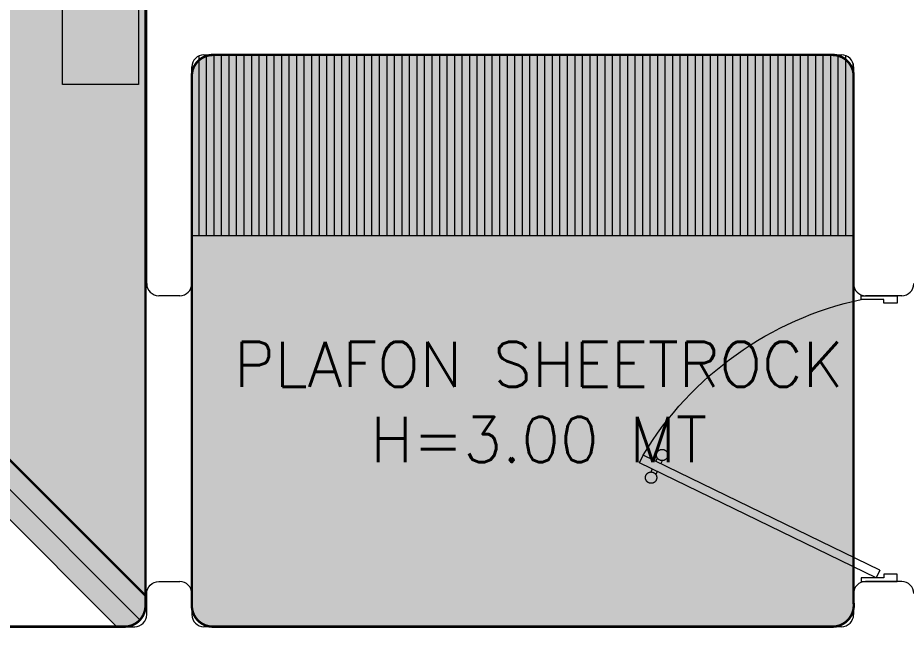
# Model space of a CAD drawing. Header units: metres. Extents: x 8 to 2416, y -346 to 476.
# Drawn here: x 212.283 to 215.237, y -101.456 to -99.427 of the extents above; entities that cross this region are included whole.
import ezdxf

# ---------------------------------------------------------------- set-up
doc = ezdxf.new("R2010")
doc.units = ezdxf.units.M
doc.linetypes.add('0', pattern=[0])
doc.layers.get('0').update_dxf_attribs({"color": 250, "linetype": '0', "lineweight": 20})
for name, color, linetype, lineweight in [('A-DOOR', 35, 'Continuous', 5), ('A-WALL', 250, 'Continuous', 20), ('baños', 140, 'Continuous', 0), ('closets', 253, 'Continuous', 0), ('MOBILIARIOS', 252, 'Continuous', 0), ('PLAFON', 253, 'Continuous', 5), ('PLAFON-MADERA', 33, 'Continuous', 5), ('textos', 7, 'Continuous', 0)]:
    doc.layers.add(name, color=color, linetype=linetype, lineweight=lineweight)
doc.styles.get("Standard").update_dxf_attribs({"font": 'arial.ttf', "height": 0.1875})

# ---------------------------------------------------------------- blocks, each defined once
blk = doc.blocks.new('A$C58f5b6b7')
at = {"layer": 'MOBILIARIOS'}
for points in [[(0, 0.2526), (2, 0.2526), (2, 0), (0, 0)], [(0.382, 0.1596), (0.382, 0.1691), (1.618, 0.1691), (1.618, 0.1596)]]:
    blk.add_lwpolyline(points, close=True, dxfattribs=at)
for points in [[(1.6059, 0.1595), (1.5823, 0.1372), (1, 0.1372), (0.4177, 0.1372), (0.3941, 0.1595)], [(1.5823, 0.1372), (1.54, 0.0973), (0.46, 0.0973), (0.4177, 0.1372)]]:
    blk.add_lwpolyline(points, dxfattribs=at)
for points, degree in [([(0.4512, 0.2382, -0.0047), (0.4469, 0.2461, -0.0047), (0.4415, 0.2461, -0.0047), (0.4325, 0.2461, -0.0047), (0.4368, 0.237, -0.0047)], 3), ([(0.4368, 0.237, -0.0047), (0.4526, 0.2031, -0.0047), (0.4683, 0.1691, -0.0047)], 2), ([(0.4885, 0.1691, -0.0047), (0.4698, 0.2037, -0.0047), (0.4512, 0.2382, -0.0047)], 2), ([(1.5115, 0.1691, -0.0047), (1.5302, 0.2037, -0.0047), (1.5488, 0.2382, -0.0047)], 2), ([(1.5632, 0.237, -0.0047), (1.5474, 0.2031, -0.0047), (1.5317, 0.1691, -0.0047)], 2), ([(1.5488, 0.2382, -0.0047), (1.5531, 0.2461, -0.0047), (1.5585, 0.2461, -0.0047), (1.5675, 0.2461, -0.0047), (1.5632, 0.237, -0.0047)], 3), ([(0.4368, 0.0172, -0.0047), (0.4554, 0.0572, -0.0047), (0.474, 0.0973, -0.0047)], 2), ([(0.4951, 0.0973, -0.0047), (0.4731, 0.0566, -0.0047), (0.4512, 0.016, -0.0047)], 2), ([(1.5049, 0.0973), (1.5269, 0.0566), (1.5488, 0.016)], 2), ([(1.5632, 0.0172), (1.5446, 0.0572), (1.526, 0.0973)], 2)]:
    blk.add_open_spline(points, degree=degree, dxfattribs=at)
for points in [[(0.4512, 0.016, -0.0047), (0.4469, 0.0081, -0.0047), (0.4415, 0.0081, -0.0047), (0.4325, 0.0081, -0.0047), (0.4368, 0.0172, -0.0047)], [(1.5488, 0.016), (1.5531, 0.0081), (1.5585, 0.0081), (1.5675, 0.0081), (1.5632, 0.0172)]]:
    blk.add_open_spline(points, degree=3, knots=[-0.08544201, -0.08544201, -0.08544201, -0.08544201, -0.04272101, 0, 0, 0, 0], dxfattribs=at)
blk = doc.blocks.new('puerta 1.00')
at = {"layer": 'A-DOOR'}
for p, q in [((-0.15, -0.0125), (-0.9369, -0.3949)), ((-0.1376, -0.038), (-0.15, -0.0125)), ((-0.1376, -0.038), (-0.9245, -0.4204)), ((-0.8946, -0.3743), (-0.8996, -0.3641)), ((-0.8777, -0.3661), (-0.8826, -0.3559)), ((-0.9369, -0.3949), (-0.9245, -0.4204)), ((-0.8822, -0.3998), (-0.8772, -0.4101)), ((-0.8653, -0.3916), (-0.8603, -0.4018))]:
    blk.add_line(p, q, dxfattribs=at)
for points in [[(-0.08, 0), (-0.08, -0.025), (-0.125, -0.025), (-0.125, -0.0125), (-0.2, -0.0125), (-0.2, 0), (-0.08, 0)], [(-0.08, -0.95), (-0.08, -0.925), (-0.125, -0.925), (-0.125, -0.9375), (-0.2, -0.9375), (-0.2, -0.95), (-0.08, -0.95)]]:
    blk.add_lwpolyline(points, dxfattribs=at)
blk.add_arc((0.0366, 0.1602), 1.1229, 211.1336, 257.8343, dxfattribs=at)
for points in [[(-0.8982, -0.3642), (-0.9033, -0.3642), (-0.912, -0.3591), (-0.917, -0.3504), (-0.917, -0.3403), (-0.912, -0.3316), (-0.9033, -0.3265), (-0.8932, -0.3265), (-0.8844, -0.3316), (-0.8794, -0.3403), (-0.8794, -0.3504), (-0.8844, -0.3591), (-0.8932, -0.3642), (-0.8982, -0.3642)], [(-0.8617, -0.4394), (-0.8667, -0.4394), (-0.8754, -0.4344), (-0.8805, -0.4256), (-0.8805, -0.4156), (-0.8754, -0.4068), (-0.8667, -0.4018), (-0.8566, -0.4018), (-0.8479, -0.4068), (-0.8428, -0.4156), (-0.8428, -0.4257), (-0.8479, -0.4344), (-0.8566, -0.4394), (-0.8617, -0.4394)]]:
    blk.add_open_spline(points, degree=2, dxfattribs=at)
blk = doc.blocks.new('PL BASE 2N NASAS 09')
at = {"layer": 'closets'}
h = blk.add_hatch(dxfattribs=at)
h.set_pattern_fill('LINE', color=256, scale=0.2, angle=90)
h.set_pattern_definition([(90, (-797.039285, 240.560376), (-0.025, 2e-18), [])])
edge = h.paths.add_edge_path()
edge.add_arc((165.0575, -9.1517), 0.04, 360, 450)
edge.add_line((165.0575, -9.1117), (162.9375, -9.1117))
edge.add_arc((162.9375, -9.1517), 0.04, 90, 180)
edge.add_line((162.8975, -9.1517), (162.8981, -9.7117))
edge.add_line((162.8981, -9.7117), (165.0981, -9.7117))
edge.add_line((165.0981, -9.7117), (165.0975, -9.1517))
at = {"layer": 'A-WALL'}
for p, q in [((162.7475, -9.8717), (162.7475, -6.5017)), ((162.9375, -9.1117), (165.0575, -9.1117)), ((162.8975, -9.8717), (162.8975, -9.1517)), ((165.0975, -9.1517), (165.0975, -9.8417)), ((165.0975, -9.7135), (165.0975, -9.8717)), ((162.8575, -9.9117), (162.7875, -9.9117)), ((165.2575, -9.9117), (165.1375, -9.9117)), ((165.2575, -10.8618), (165.1375, -10.8618)), ((162.8975, -10.9018), (162.8975, -10.9717)), ((165.0975, -10.9018), (165.0975, -10.9717)), ((165.0575, -11.0117), (162.9375, -11.0117))]:
    blk.add_line(p, q, dxfattribs=at)
blk.add_lwpolyline([(165.2281, -11.2118), (162.0878, -11.2117, -0.414212), (162.0478, -11.1717), (162.0478, -11.0517, -0.414226), (162.0878, -11.0117), (162.7075, -11.0117, 0.414226), (162.7475, -10.9717), (162.7475, -10.9018, -0.414214), (162.7875, -10.8618), (162.8575, -10.8618)], format="xyb", dxfattribs=at)
for centre, start, end in [((162.9375, -9.1517), 90, 180), ((165.0575, -9.1517), 0, 90), ((162.7875, -9.8717), 180, 270), ((162.8575, -9.8717), 270, 0), ((165.1375, -9.8717), 180, 270), ((165.2575, -9.8717), 270, 0), ((162.8575, -10.9018), 360, 90), ((165.1375, -10.9018), 90, 180), ((165.2575, -10.9018), 360, 90), ((162.9375, -10.9717), 180, 270), ((165.0575, -10.9717), 270, 360)]:
    blk.add_arc(centre, 0.04, start, end, dxfattribs=at)
at = {"layer": 'closets'}
blk.add_line((162.8975, -9.7117), (165.0981, -9.7117), dxfattribs=at)
at = {"layer": 'A-DOOR', "xscale": -1, "rotation": 180}
blk.add_blockref('puerta 1.00', (165.3225, -10.8618), dxfattribs=at)
at = {"layer": 'baños', "linetype": 'Continuous', "flags": 8}
for tag, p in [('MODELNUMBER', (167.1329, -5.6306, 0)), ('TRADENAME', (167.1329, -5.6307, 0)), ('PRODUCT', (167.1329, -5.6307, 0)), ('MATERIAL', (167.1329, -5.6307, 0)), ('MODELNUMBER', (168.3076, -5.6306, 0)), ('TRADENAME', (168.3076, -5.6307, 0)), ('PRODUCT', (168.3076, -5.6307, 0)), ('MATERIAL', (168.3076, -5.6307, 0))]:
    blk.add_attdef(tag, p, '', height=0.0000254, rotation=180.0001, dxfattribs=at)
blk = doc.blocks.new('PL MUEBLES 2N NASAS 09')
blk.add_blockref('PL BASE 2N NASAS 09', (49.9143, 62.717))
at = {"layer": 'MOBILIARIOS', "rotation": 90.00000000000001}
blk.add_blockref('A$C58f5b6b7', (212.6348, 53.5073, 0.0047), dxfattribs=at)

msp = doc.modelspace()

# ---------------------------------------------------------------- hatches: boundary and pattern name
at = {"layer": 'PLAFON', "transparency": 33554477}
h = msp.add_hatch(color=256, dxfattribs=at)
h.dxf.hatch_style = 1
h.paths.add_polyline_path([(212.70773, -95.96296), (210.68174, -97.97982), (210.68182, -99.32174), (212.70773, -101.34765)])
h = msp.add_hatch(color=256, dxfattribs=at)
h.dxf.hatch_style = 1
edge = h.paths.add_edge_path()
edge.add_arc((212.93182, -99.62074), 0.07, 90, 180)
edge.add_line((212.86182, -99.62074), (212.86182, -101.38074))
edge.add_arc((212.93182, -101.38074), 0.07, 180, 270)
edge.add_line((212.93182, -101.45074), (214.99182, -101.45074))
edge.add_arc((214.99137, -101.37972), 0.07102, 270.3645, 367.24535)
edge.add_line((215.06182, -101.37076), (215.06182, -99.62074))
edge.add_arc((214.99182, -99.62074), 0.07, 0, 90)
edge.add_line((214.99182, -99.55074), (212.93182, -99.55074))
at = {"layer": 'PLAFON-MADERA', "transparency": 33554551}
h = msp.add_hatch(color=256, dxfattribs=at)
h.dxf.hatch_style = 1
h.set_gradient(color1=(171, 133, 95), color2=(171, 133, 95))
edge = h.paths.add_edge_path()
edge.add_arc((212.64182, -95.92074), 0.07, 0, 39.6046)
edge.add_arc((212.64182, -95.92074), 0.07, 39.6046, 90)
edge.add_line((212.64182, -95.85074), (212.62203, -95.85074))
edge.add_line((212.62203, -95.85074), (210.61363, -97.85008))
edge.add_line((210.61363, -97.85008), (208.62331, -95.85074))
edge.add_line((208.62331, -95.85074), (208.58182, -95.85074))
edge.add_arc((208.58182, -95.92074), 0.07, 90, 180)
edge.add_line((208.51182, -95.92074), (208.51182, -95.93951))
edge.add_line((208.51182, -95.93951), (210.54174, -97.9763))
edge.add_line((210.54174, -97.9763), (210.54182, -99.32174))
edge.add_line((210.54182, -99.32174), (208.51182, -101.35174))
edge.add_line((208.51182, -101.35174), (208.51182, -101.38074))
edge.add_arc((208.58182, -101.38074), 0.07, 180, 225)
edge.add_arc((208.58182, -101.38074), 0.07, 225, 270)
edge.add_line((208.58182, -101.45074), (208.61082, -101.45074))
edge.add_line((208.61082, -101.45074), (210.61182, -99.44973))
edge.add_line((210.61182, -99.44973), (212.61283, -101.45074))
edge.add_line((212.61283, -101.45074), (212.64182, -101.45074))
edge.add_arc((212.64182, -101.38074), 0.07, 270, 360)
edge.add_line((212.71182, -101.38074), (212.71182, -101.35174))
edge.add_line((212.71182, -101.35174), (210.68182, -99.32174))
edge.add_line((210.68182, -99.32174), (210.68174, -97.97982))
edge.add_line((210.68174, -97.97982), (212.71182, -95.95889))
edge.add_line((212.71182, -95.95889), (212.71182, -95.92074))
at = {"layer": 'PLAFON-MADERA', "transparency": 33554534}
h = msp.add_hatch(dxfattribs=at)
h.set_pattern_fill('LINE', color=256, scale=0.025, angle=90)
h.set_pattern_definition([(90, (81.14536, -2.62069), (-0.079375, 5e-18), [])])
edge = h.paths.add_edge_path()
edge.add_line((211.11137, -107.65788), (211.11137, -109.65074))
edge.add_line((211.11137, -109.65074), (222.94242, -109.65074))
edge.add_arc((222.94242, -109.58074), 0.07, 270, 360)
edge.add_line((223.01242, -109.58074), (223.01242, -101.52074))
edge.add_line((223.01242, -101.52074), (223.08242, -101.45074))
edge.add_line((223.08242, -101.45074), (223.84242, -101.45074))
edge.add_line((223.84242, -101.45074), (223.91242, -101.38074))
edge.add_line((223.91242, -101.38074), (223.91242, -100.22074))
edge.add_arc((223.84242, -100.22074), 0.07, 0, 90)
edge.add_line((223.84242, -100.15074), (222.79242, -100.15074))
edge.add_line((222.79242, -100.15074), (215.26242, -100.15074))
edge.add_line((215.26242, -100.15074), (215.26242, -101.45074))
edge.add_line((215.26242, -101.45074), (216.50324, -101.45074))
edge.add_arc((216.55682, -101.49577), 0.07, 90, 139.95619, ccw=False)
edge.add_line((216.55682, -101.42577), (216.66682, -101.42577))
edge.add_arc((216.66682, -101.49577), 0.07, 40.04381, 90, ccw=False)
edge.add_line((216.72041, -101.45074), (219.67884, -101.45074))
edge.add_arc((219.73242, -101.49577), 0.07, 90, 139.9562, ccw=False)
edge.add_line((219.73242, -101.42577), (219.84242, -101.42577))
edge.add_arc((219.84242, -101.49577), 0.07, 0, 90, ccw=False)
edge.add_line((219.91242, -101.49577), (219.91242, -101.60577))
edge.add_arc((219.81139, -101.59051), 0.10218, 316.22259, 351.41054, ccw=False)
edge.add_line((219.88517, -101.66121), (219.88776, -103.2473))
edge.add_arc((219.84182, -103.30011), 0.07, 0.08687, 48.98678, ccw=False)
edge.add_line((219.91182, -103.30001), (219.91171, -103.41404))
edge.add_arc((219.84272, -103.41056), 0.06909, 309.5411, 357.11789, ccw=False)
edge.add_line((219.8867, -103.46384), (219.88686, -107.44168))
edge.add_arc((219.81472, -107.50887), 0.09858, 7.63404, 42.96531, ccw=False)
edge.add_line((219.91242, -107.49578), (219.91242, -107.60578))
edge.add_arc((219.84242, -107.60578), 0.07, 270, 360, ccw=False)
edge.add_line((219.84242, -107.67578), (219.73242, -107.67578))
edge.add_arc((219.75523, -107.55814), 0.11982, 229.81096, 259.03007, ccw=False)
edge.add_line((219.6779, -107.64968), (216.72308, -107.64823))
edge.add_arc((216.66742, -107.60578), 0.07, 270, 322.66267, ccw=False)
edge.add_line((216.66742, -107.67578), (216.55742, -107.67578))
edge.add_arc((216.55742, -107.60578), 0.07, 218.22254, 270, ccw=False)
edge.add_line((216.50243, -107.64909), (211.11958, -107.64913))
edge.add_arc((211.06463, -107.60578), 0.07, 311.8942, 321.72741, ccw=False)

# ---------------------------------------------------------------- linework, layer by layer
at = {"layer": 'PLAFON', "const_width": 0.008}
msp.add_lwpolyline([(212.70773, -95.96296), (210.68174, -97.97982), (210.68182, -99.32174), (212.70773, -101.34765), (212.70773, -95.96296)], dxfattribs=at)
msp.add_lwpolyline([(212.93182, -99.55074, 0.4142136), (212.86182, -99.62074), (212.86182, -101.38074, 0.4142136), (212.93182, -101.45074), (214.99182, -101.45074, 0.4498419), (215.06182, -101.37076), (215.06182, -99.62074, 0.4142136), (214.99182, -99.55074), (212.93182, -99.55074)], format="xyb", dxfattribs=at)
at = {"layer": 'PLAFON-MADERA'}
for p, q in [((212.71182, -101.35174), (210.68182, -99.32174)), ((212.69132, -101.43023), (210.61182, -99.35074)), ((212.61283, -101.45074), (210.61182, -99.44973))]:
    msp.add_line(p, q, dxfattribs=at)
at = {"layer": 'PLAFON-MADERA', "const_width": 0.008}
msp.add_lwpolyline([(208.51182, -95.92074, -0.4142136), (208.58182, -95.85074), (212.63773, -95.85074, -0.4142136), (212.70773, -95.92074), (212.70773, -101.38074, -0.4142136), (212.63773, -101.45074), (208.58182, -101.45074, -0.4142136), (208.51182, -101.38074)], format="xyb", close=True, dxfattribs=at)

# ---------------------------------------------------------------- block references
msp.add_blockref('PL MUEBLES 2N NASAS 09', (0.05, -153.15602))

# ---------------------------------------------------------------- texts
at = {"layer": 'textos', "color": 5, "insert": (215.38121, -100.90363), "char_height": 0.15, "width": 2.7325028, "attachment_point": 9}
msp.add_mtext('\\pxqc;{\\Fromans|c0;PLAFON SHEETROCK\\PH=3.00 MT}', dxfattribs=at)

doc.saveas('drawing.dxf')
